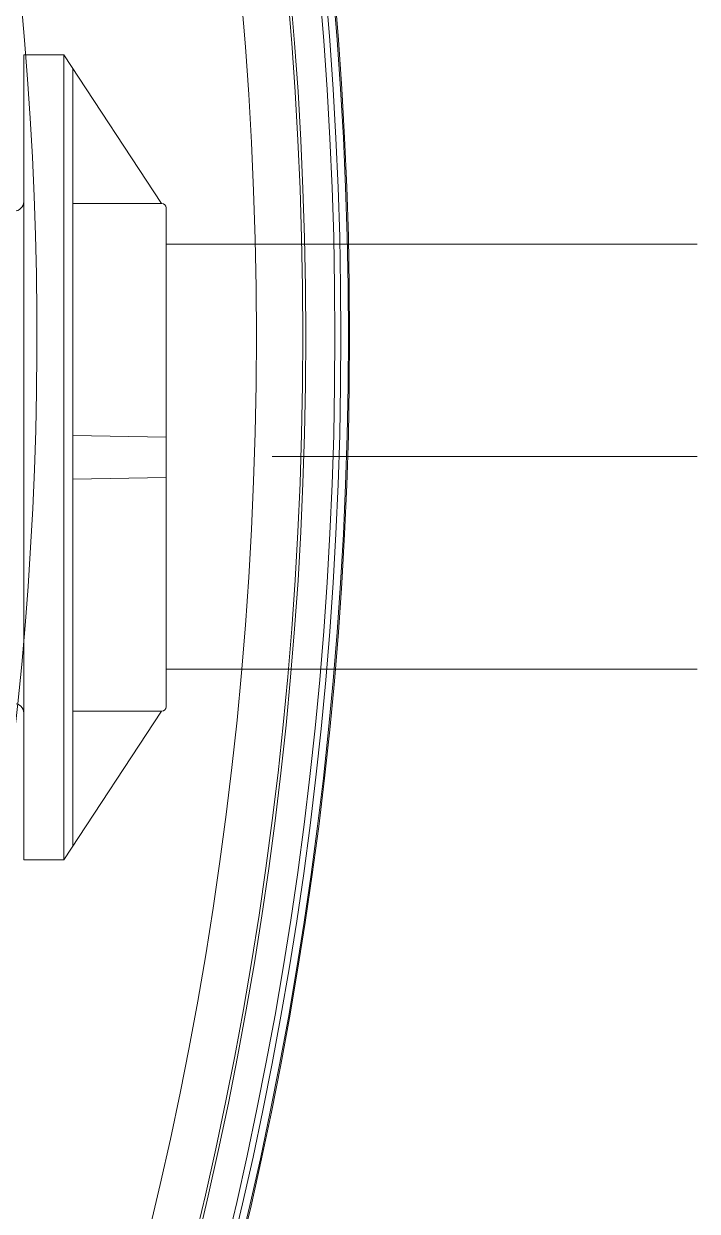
# Model space of a CAD drawing. Header units: metres. Extents: x 1628 to 1845, y 824 to 931.
# Drawn here: x 1708.3503 to 1708.5088, y 879.3659 to 879.6453 of the extents above; entities that cross this region are included whole.
import ezdxf

# ---------------------------------------------------------------- set-up
doc = ezdxf.new("R2010")
doc.units = ezdxf.units.M
doc.header["$LTSCALE"] = 0.15
doc.linetypes.add('DASHDOT', pattern=[1, 0.5, -0.25, 0, -0.25])
doc.layers.add('hidrosanitário', color=26, linetype='Continuous', lineweight=0)

msp = doc.modelspace()

# ---------------------------------------------------------------- linework, layer by layer
at = {"layer": 'hidrosanitário', "linetype": 'Continuous'}
for p, q in [((1708.3597, 879.63801), (1708.35028, 879.63801)), ((1708.35028, 879.63801), (1708.35028, 879.54335)), ((1708.3597, 879.63801), (1708.3597, 879.54335)), ((1708.3597, 879.63801), (1708.38273, 879.60304)), ((1708.36179, 879.63483), (1708.36179, 879.54335)), ((1708.38273, 879.60304), (1708.36179, 879.60304)), ((1708.38378, 879.54335), (1708.38378, 879.602)), ((1708.38378, 879.54806), (1708.36179, 879.54845)), ((1708.35028, 879.44859), (1708.35028, 879.54324)), ((1708.3597, 879.44859), (1708.3597, 879.54324)), ((1708.36179, 879.45177), (1708.36179, 879.54324)), ((1708.38378, 879.54324), (1708.38378, 879.4846)), ((1708.38378, 879.53853), (1708.36179, 879.53815)), ((1708.3597, 879.44859), (1708.38273, 879.48355)), ((1708.38273, 879.48355), (1708.36179, 879.48355)), ((1708.3597, 879.44859), (1708.35028, 879.44859))]:
    msp.add_line(p, q, dxfattribs=at)
at = {"layer": 'hidrosanitário'}
for p, q in [((1708.50878, 879.59346), (1708.38378, 879.59346)), ((1708.50878, 879.49346), (1708.38378, 879.49346))]:
    msp.add_line(p, q, dxfattribs=at)
at = {"layer": 'hidrosanitário', "color": 252, "linetype": 'DASHDOT'}
msp.add_line((1708.50878, 879.54346), (1708.38378, 879.54346), dxfattribs=at)
at = {"layer": 'hidrosanitário', "color": 252}
for radius in [0.90615, 0.90588, 0.90411, 0.90269, 0.89582, 0.89514, 0.88421]:
    msp.add_circle((1707.52082, 879.57185), radius, dxfattribs=at)
msp.add_arc((1707.52082, 879.57185), 0.83257, 340.02554, 20.70895, dxfattribs=at)
at = {"layer": 'hidrosanitário', "linetype": 'Continuous'}
for centre, radius, start, end in [((1708.34805, 879.60347), 0.00223, 270, 360), ((1708.38273, 879.602), 0.00105, 0, 90), ((1708.34805, 879.48313), 0.00223, 0, 90), ((1708.38273, 879.4846), 0.00105, 270, 360)]:
    msp.add_arc(centre, radius, start, end, dxfattribs=at)

doc.saveas('drawing.dxf')
